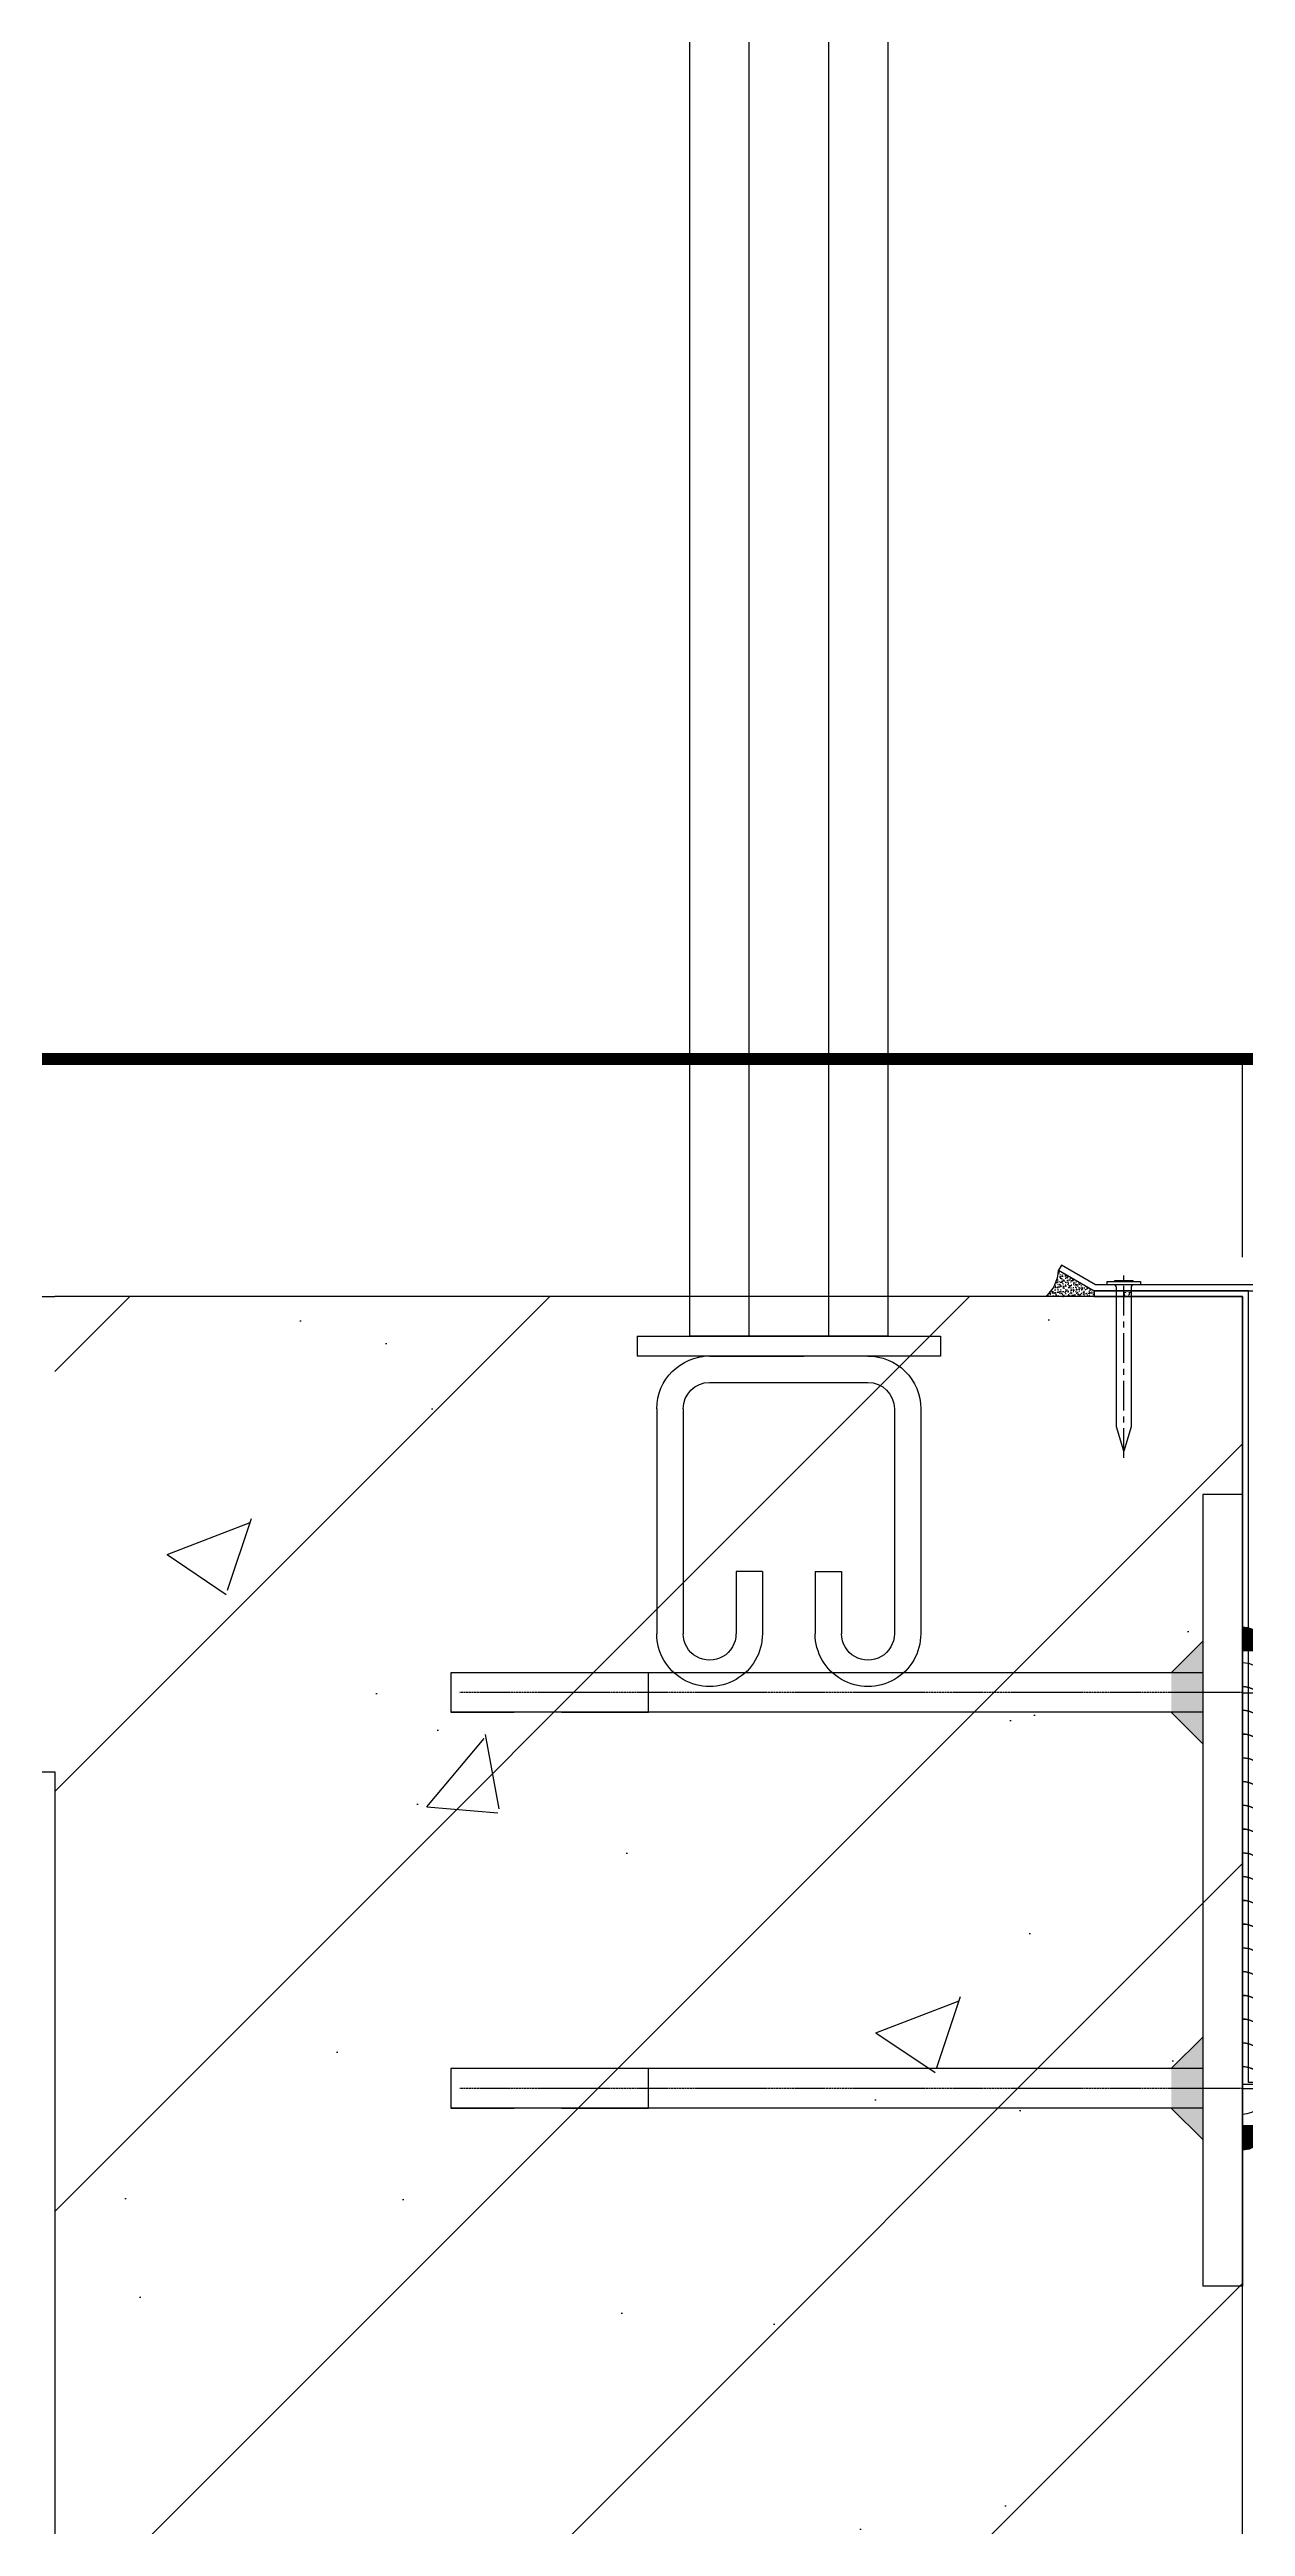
# Model space of a CAD drawing. Extents: x 220580 to 2027826, y -309201 to 71987.
# Drawn here: x 307253 to 307555, y -158150 to -157524 of the extents above; entities that cross this region are included whole.
import ezdxf
from ezdxf.enums import TextEntityAlignment as Align

# ---------------------------------------------------------------- set-up
doc = ezdxf.new("R2010")
doc.units = 0
for name, pattern in [('CENTER', [2, 1.25, -0.25, 0.25, -0.25]), ('DASH', [0.35, 0.25, -0.1]), ('ZN-CENTER', [2, 1.25, -0.25, 0.25, -0.25]), ('ZN-DASH', [0.35, 0.25, -0.1]), ('ZN-DOT', [0.25, 0, -0.25])]:
    doc.linetypes.add(name, pattern=pattern)
for name, color, linetype in [('!ZN1-填充-8', 8, 'Continuous'), ('!ZN3-不锈钢板幕墙-7', 7, 'Continuous'), ('!ZN4-焊缝-8', 8, 'Continuous'), ('!ZN4-辅助材料-1', 1, 'Continuous'), ('!ZN4-配件-11', 11, 'Continuous'), ('!ZN5-钢材投影-40', 40, 'Continuous'), ('!ZN6-层高线-8', 8, 'ZN-DOT'), ('!ZN6-虚线-8', 8, 'ZN-DASH'), ('!ZN6-轴线-1', 1, 'ZN-CENTER'), ('20剖面图$0$20立剖面图及门窗表$0$A-HRAIL', 173, 'Continuous'), ('20剖面图$0$20立剖面图及门窗表$0$立面栏杆', 167, 'Continuous'), ('20剖面图$0$A-SFCE', 30, 'Continuous'), ('20剖面图$0$AS-COLN', 6, 'Continuous'), ('20剖面图$0$PUB_HATCH', 8, 'Continuous'), ('2钢材断面', 2, 'Continuous'), ('40钢材投影', 40, 'Continuous'), ('ALT_CEN-0-30', 1, 'CENTER')]:
    doc.layers.add(name, color=color, linetype=linetype)
doc.styles.add('DHTEXT-1', font='ROMANS.shx', dxfattribs={"width": 0.7, "bigfont": 'CHINESE.shx'})

# ---------------------------------------------------------------- blocks, each defined once
blk = doc.blocks.new('20剖面图$0$20立剖面图及门窗表$0$A$C685418A6')
at = {"layer": '20剖面图$0$20立剖面图及门窗表$0$立面栏杆'}
for p, q in [((0, 88.5), (76.56, 88.5)), ((0, 88.5), (0, 83.5)), ((76.56, 88.5), (76.56, 83.5)), ((76.56, 83.5), (0, 83.5)), ((18.28, 83.5), (42.09, 83.5)), ((18.28, 76.83), (58.28, 76.83)), ((4.95, 70.17), (4.95, 13.33)), ((11.61, 70.17), (11.61, 13.33)), ((64.95, 70.17), (64.95, 13.33)), ((71.61, 70.17), (71.61, 13.33)), ((24.95, 29.05), (24.95, 13.33)), ((31.61, 29.05), (24.95, 29.05)), ((31.61, 29.05), (31.61, 13.33)), ((44.95, 29.05), (44.95, 13.33)), ((44.95, 29.05), (51.61, 29.05)), ((51.61, 29.05), (51.61, 13.33))]:
    blk.add_line(p, q, dxfattribs=at)
at = {"layer": '20剖面图$0$20立剖面图及门窗表$0$立面栏杆', "extrusion": (0, 0, -1)}
for centre, major_axis, start_param, end_param in [((18.28, 70.17), (13.33, 0.19), 3.155544, 4.72634), ((58.28, 70.17), (13.33, 0.05), -1.567074, 0.003723), ((18.28, 70.17), (4.71, 4.71), 3.926991, 5.497787), ((58.28, 70.17), (-4.71, 4.71), 0.785398, 2.356194), ((18.28, 13.33), (9.43, 9.43), 0.785398, 3.926991), ((18.28, 13.33), (-4.71, 4.71), 2.356194, 5.497787), ((58.28, 13.33), (-9.43, 9.43), 2.356194, 5.497787), ((58.28, 13.33), (-4.71, 4.71), 2.356194, 5.497787)]:
    blk.add_ellipse(centre, major_axis=major_axis, ratio=1, start_param=start_param, end_param=end_param, dxfattribs=at)
blk = doc.blocks.new('A$Cec10f56f')
at = {"layer": '!ZN1-填充-8'}
h = blk.add_hatch(color=252, dxfattribs=at)
h.dxf.hatch_style = 1
h.paths.add_polyline_path([(10, 55), (10, 62.94), (18.01, 55)])
h = blk.add_hatch(color=252, dxfattribs=at)
h.dxf.hatch_style = 1
h.paths.add_polyline_path([(18.01, 55), (18.01, 45), (10, 45), (10, 55)])
h = blk.add_hatch(color=252, dxfattribs=at)
h.dxf.hatch_style = 1
h.paths.add_polyline_path([(10, 45), (10, 37.06), (18.01, 45)])
h = blk.add_hatch(color=252, dxfattribs=at)
h.dxf.hatch_style = 1
h.paths.add_polyline_path([(10, -45), (10, -37.06), (18.01, -45)])
h = blk.add_hatch(color=252, dxfattribs=at)
h.dxf.hatch_style = 1
h.paths.add_polyline_path([(18.01, -45), (18.01, -55), (10, -55), (10, -45)])
h = blk.add_hatch(color=252, dxfattribs=at)
h.dxf.hatch_style = 1
h.paths.add_polyline_path([(10, -55), (10, -62.94), (18.01, -55)])
at = {"layer": '2钢材断面'}
for p, q in [((0, 100), (10, 100)), ((0, 100), (0, -100)), ((10, 100), (10, 45)), ((10, 45), (10, -44)), ((10, -44), (10, -100)), ((0, -100), (10, -100))]:
    blk.add_line(p, q, dxfattribs=at)
at = {"layer": '40钢材投影'}
for p, q in [((18.01, 55), (10, 62.94)), ((10, 55), (200, 55)), ((200, 55), (200, 45)), ((10, 45), (200, 45)), ((18.01, 45), (10, 37.06)), ((18.01, -45), (10, -37.06)), ((10, -45), (200, -45)), ((200, -45), (200, -55)), ((10, -55), (200, -55)), ((18.01, -55), (10, -62.94))]:
    blk.add_line(p, q, dxfattribs=at)
for points in [[(172, 45), (150, 45), (150, 55), (200, 55), (200, 45), (184, 45)], [(172, -55), (150, -55), (150, -45), (200, -45), (200, -55), (184, -55)]]:
    blk.add_lwpolyline(points, dxfattribs=at)
at = {"layer": 'ALT_CEN-0-30', "ltscale": 0.3}
for p, q in [((0, 50), (197.81, 50)), ((0, -50), (197.81, -50))]:
    blk.add_line(p, q, dxfattribs=at)
blk = doc.blocks.new('*U1913')
at = {"linetype": 'ZN-DASH', "ltscale": 20}
blk.add_wipeout([(-120.6, -60), (0, -60), (0, 60), (-120.6, 60)], dxfattribs=at).dxf.layer = '!ZN6-虚线-8'
at = {"layer": '!ZN4-焊缝-8', "ltscale": 0.1}
h = blk.add_hatch(color=256, dxfattribs=at)
edge = h.paths.add_edge_path()
edge.add_line((-114.6, 60), (-120.6, 60))
edge.add_line((-120.6, 60), (-120.6, 66))
edge.add_arc((-120.6, 60), 6, 0, 90, ccw=False)
h = blk.add_hatch(color=256, dxfattribs=at)
edge = h.paths.add_edge_path()
edge.add_line((-114.6, -60), (-120.6, -60))
edge.add_line((-120.6, -60), (-120.6, -66))
edge.add_arc((-120.6, -60), 6, 270, 360)
for points in [[(-114.6, 60), (-120.6, 60), (-120.6, 66, -0.414214)], [(-114.6, -60), (-120.6, -60), (-120.6, -66, 0.414214)]]:
    blk.add_lwpolyline(points, format="xyb", close=True, dxfattribs=at)
at = {"layer": '!ZN4-焊缝-8', "color": 8, "ltscale": 20}
blk.add_lwpolyline([(-120.6, -57, 1), (-120.6, -45, -0.267949), (-115.4, -48, 0.57735), (-120.6, -39, -0.267949), (-115.4, -42, 0.57735), (-120.6, -33, -0.267949), (-115.4, -36, 0.57735), (-120.6, -27, -0.267949), (-115.4, -30, 0.57735), (-120.6, -21, -0.267949), (-115.4, -24, 0.57735), (-120.6, -15, -0.267949), (-115.4, -18, 0.57735), (-120.6, -9, -0.267949), (-115.4, -12, 0.57735), (-120.6, -3, -0.267949), (-115.4, -6, 0.57735), (-120.6, 3, -0.267949), (-115.4, 0, 0.57735), (-120.6, 9, -0.267949), (-115.4, 6, 0.57735), (-120.6, 15, -0.267949), (-115.4, 12, 0.57735), (-120.6, 21, -0.267949), (-115.4, 18, 0.57735), (-120.6, 27, -0.267949), (-115.4, 24, 0.57735), (-120.6, 33, -0.267949), (-115.4, 30, 0.57735), (-120.6, 39, -0.267949), (-115.4, 36, 0.57735), (-120.6, 45, -0.267949), (-115.4, 42, 0.57735), (-120.6, 51, -0.267949), (-115.4, 48, 0.57735), (-120.6, 57)], format="xyb", dxfattribs=at)
at = {"layer": '!ZN4-焊缝-8', "ltscale": 0.1}
for points in [[(-57.5, 42.5, -0.57735), (-51.5, 45.96, 0.267949), (-53.5, 42.5, -0.57735), (-47.5, 45.96, 0.267949), (-49.5, 42.5, -0.57735), (-43.5, 45.96, 0.267949), (-45.5, 42.5, -0.57735), (-39.5, 45.96, 0.267949), (-41.5, 42.5, -0.57735), (-35.5, 45.96, 0.267949), (-37.5, 42.5, -0.57735), (-31.5, 45.96, 0.267949), (-33.5, 42.5, -1), (-25.5, 42.5, -1)], [(-57.5, -42.5, 0.57735), (-51.5, -45.96, -0.267949), (-53.5, -42.5, 0.57735), (-47.5, -45.96, -0.267949), (-49.5, -42.5, 0.57735), (-43.5, -45.96, -0.267949), (-45.5, -42.5, 0.57735), (-39.5, -45.96, -0.267949), (-41.5, -42.5, 0.57735), (-35.5, -45.96, -0.267949), (-37.5, -42.5, 0.57735), (-31.5, -45.96, -0.267949), (-33.5, -42.5, 1), (-25.5, -42.5, 1)]]:
    blk.add_lwpolyline(points, format="xyb", dxfattribs=at)
at = {"layer": '!ZN4-配件-11', "linetype": 'ByBlock', "ltscale": 10}
for points in [[(-31, 30.2), (-40, 35.39), (-49, 30.2), (-49, 19.8), (-40, 14.61), (-31, 19.8)], [(-31, -19.8), (-40, -14.61), (-49, -19.8), (-49, -30.2), (-40, -35.39), (-31, -30.2)]]:
    blk.add_lwpolyline(points, close=True, dxfattribs=at)
for centre, radius in [((-40, 25), 12), ((-40, 25), 9), ((-40, 25), 6), ((-40, -25), 12), ((-40, -25), 9), ((-40, -25), 6)]:
    blk.add_circle(centre, radius, dxfattribs=at)
for centre in [(-40, 25), (-40, -25)]:
    blk.add_arc(centre, 5.19, 180, 90, dxfattribs=at)
at = {"layer": '!ZN5-钢材投影-40'}
for p, q in [((-120.6, 49.44), (0, 49.44)), ((-120.6, -49.44), (0, -49.44))]:
    blk.add_line(p, q, dxfattribs=at)
for points in [[(-120.6, -60), (0, -60), (0, 60), (-120.6, 60)], [(-57.5, -42.5), (-20, -42.5), (-20, 42.5), (-60, 42.5), (-60, -42.5)]]:
    blk.add_lwpolyline(points, close=True, dxfattribs=at)
for points in [[(-60, 18.5), (-60, 18.5, -1), (-60, 31.5), (-60, 31.5)], [(-20, 31.5), (-20, 31.5, -1), (-20, 18.5), (-20, 18.5)], [(-60, -18.5), (-60, -18.5, 1), (-60, -31.5), (-60, -31.5)], [(-20, -31.5), (-20, -31.5, 1), (-20, -18.5), (-20, -18.5)]]:
    blk.add_lwpolyline(points, format="xyb", dxfattribs=at)
at = {"layer": '!ZN6-虚线-8', "linetype": 'ZN-DASH', "ltscale": 20}
for p, q in [((-75, 60), (-75, -60)), ((-60, 31.5), (-20, 31.5)), ((-60, 18.5), (-20, 18.5)), ((-20, -18.5), (-60, -18.5)), ((-60, -31.5), (-20, -31.5))]:
    blk.add_line(p, q, dxfattribs=at)
at = {"layer": '!ZN6-轴线-1', "color": 1, "linetype": 'ZN-CENTER', "ltscale": 10}
for p, q in [((-40, 39.27), (-40, 10.73)), ((-54.27, 25), (-25.73, 25)), ((-40, -10.73), (-40, -39.27)), ((-54.27, -25), (-25.73, -25))]:
    blk.add_line(p, q, dxfattribs=at)
blk = doc.blocks.new('*U1916')
at = {"color": 0, "linetype": 'ZN-CENTER', "ltscale": 6}
blk.add_line((43.76, 0), (-2.33, 0), dxfattribs=at)
at = {"linetype": 'ByBlock', "ltscale": 10}
for p, q in [((-1.1, 2.28), (-1.1, -2.28)), ((-0.95, 2.33), (-0.95, -2.33)), ((-0.8, 4.2), (-0.8, -4.2)), ((0, 4.2), (-0.8, 4.2)), ((0, -4.2), (0, 4.2)), ((-0.8, -4.2), (0, -4.2))]:
    blk.add_line(p, q, dxfattribs=at)
blk.add_lwpolyline([(0, -2.52, -0.414214), (0.67, -1.85), (35.87, -1.85), (42, 0), (35.87, 1.85), (0.67, 1.85, -0.414214), (0, 2.52)], format="xyb", dxfattribs=at)
for centre, start, end in [((-1.12, 2.61), 272.99512, 344.36651), ((-1.12, -2.61), 15.63349, 87.00488)]:
    blk.add_arc(centre, 0.329, start, end, dxfattribs=at)
at = {"layer": 'Defpoints', "color": 0, "ltscale": 10, "style": 'DHTEXT-1', "width": 0.7}
blk.add_text('3.7', height=1.125, rotation=90, dxfattribs=at).set_placement((3.09, -0.93), align=Align.CENTER)
blk = doc.blocks.new('20250828132035')
at = {"layer": '!ZN1-填充-8'}
h = blk.add_hatch(dxfattribs=at)
h.set_pattern_fill('AR-SAND', color=256, scale=0.5, style=0)
h.set_pattern_definition([(37.5, (-13689.7039, 7812.62044), (-0.03149668, 0.963411885), [0, -0.76, 0, -0.85, 0, -0.8125]), (7.5, (-13689.7039, 7812.6204), (0.88488835, 1.41107303), [0, -0.41, 0, -0.685, 0, -0.2625]), (327.5, (-13690.3189, 7812.62044), (1.55707093, 0.002829527), [0, -0.25, 0, -0.9, 0, -1.175]), (317.5, (-13690.3189, 7812.6204), (1.5030633, 0.43883778), [0, -0.125, 0, -0.59, 0, -0.675])])
edge = h.paths.add_edge_path()
edge.add_arc((244.04, 7497.2), 9.53, 310.96607, 356.76868)
edge.add_line((253.56, 7496.66), (262.5, 7491.5))
edge.add_line((262.5, 7491.5), (262.5, 7490))
edge.add_line((262.5, 7490), (250.29, 7490))
at = {"layer": '20剖面图$0$PUB_HATCH'}
h = blk.add_hatch(dxfattribs=at)
h.set_pattern_fill('钢筋混凝土', color=256, scale=30, style=0)
h.set_pattern_definition([(45, (1654313.056, -568207.45), (-53.0330086, 53.0330086), []), (50, (1654313.06, -568207.45), (215.178055, -18.82564), [22.5, -247.5]), (355, (1654313.06, -568207.45), (-41.6254, 225.65764), [18, -198]), (100.4514, (1654330.99, -568209.02), (173.552815, 206.831863), [19.122057, -210.342634]), (46.1842, (1654313.06, -568147.45), (320.172315, -49.655704), [33.75, -371.25]), (96.6356, (1654339.74, -568151.6), (280.39881, 292.23536), [28.683086, -315.5139]), (351.1842, (1654313.06, -568147.45), (280.398584, 292.23558), [27, -297]), (21, (1654343.06, -568162.45), (179.072116, -120.785667), [22.5, -247.5]), (326, (1654343.06, -568162.45), (72.9946, 217.545014), [18, -198]), (71.4514, (1654357.98, -568172.52), (252.066789, 96.75915), [19.122057, -210.342634]), (37.5, (1654313.056, -568207.45), (3.6479566, 99.868156), [0, -195.6, 0, -201, 0, -198.75]), (7.5, (1654313.06, -568207.45), (78.920861, 118.3235136), [0, -114.6, 0, -191.1, 0, -75.75]), (327.5, (1654246.156, -568207.45), (160.146731, -6.7664615), [0, -75, 0, -234, 0, -310.5]), (317.5, (1654216.16, -568207.45), (174.955851, 30.031495), [0, -97.5, 0, -155.4, 0, -220.5])])
h.paths.add_polyline_path([(0, 6690), (300, 6690), (300, 7490), (0, 7490)])
at = {"layer": '!ZN3-不锈钢板幕墙-7', "ltscale": 4}
blk.add_lwpolyline([(298.5, 7493), (298.5, 7493), (262.9, 7493), (254.31, 7497.96), (253.56, 7496.66), (262.5, 7491.5), (300, 7491.5), (300, 7491.5), (464.6, 7491.5), (464.6, 7529.81), (459.44, 7538.75), (458.14, 7538), (463.1, 7529.41), (463.1, 7493)], close=True, dxfattribs=at)
at = {"layer": '!ZN4-辅助材料-1', "ltscale": 4}
blk.add_lwpolyline([(262.5, 7490), (250.29, 7490, 0.202556), (253.56, 7496.66), (262.5, 7491.5), (262.5, 7491.5)], format="xyb", close=True, dxfattribs=at)
at = {"color": 4, "linetype": 'ZN-DASH', "ltscale": 30, "const_width": 3}
blk.add_lwpolyline([(455.6, 7536.53), (455.6, 7550), (-1126.31, 7550)], dxfattribs=at)
at = {"layer": '20剖面图$0$20立剖面图及门窗表$0$A-HRAIL'}
for points in [[(160.4, 7480), (160.4, 8450), (210.4, 8450), (210.4, 7480)], [(175.4, 7480), (175.4, 8450), (195.4, 8450), (195.4, 7480)]]:
    blk.add_lwpolyline(points, close=True, dxfattribs=at)
at = {"layer": '20剖面图$0$A-SFCE'}
blk.add_line((300, 7500), (300, 7550), dxfattribs=at)
at = {"layer": '20剖面图$0$AS-COLN'}
for p, q in [((-10550, 7490), (0, 7490)), ((300, 7490), (0, 7490)), ((300, 6690), (300, 7490)), ((-10550, 7370), (0, 7370)), ((0, 7370), (0, 6690))]:
    blk.add_line(p, q, dxfattribs=at)
at = {"layer": '!ZN4-配件-11', "color": 1, "extrusion": (0, 0, -1), "zscale": -1, "rotation": 270}
blk.add_blockref('*U1916', (-270, 7493), dxfattribs=at)
at = {"layer": '20剖面图$0$20立剖面图及门窗表$0$A-HRAIL'}
blk.add_blockref('20剖面图$0$20立剖面图及门窗表$0$A$C685418A6', (147.12, 7391.5), dxfattribs=at)
at = {"layer": '40钢材投影', "color": 2, "ltscale": 500, "xscale": -1, "rotation": 359.9999999933083}
blk.add_blockref('A$Cec10f56f', (300, 7340), dxfattribs=at)
at = {"ltscale": 20}
blk.add_blockref('*U1913', (420.6, 7340.5), dxfattribs=at)
blk.add_lwpolyline([(513, 7291.5), (301.5, 7291.5), (301.5, 7491.5), (262.5, 7491.5), (262.5, 7490), (300, 7490), (300, 7290), (513, 7290)], dxfattribs=at)

msp = doc.modelspace()

# ---------------------------------------------------------------- block references
at = {"ltscale": 30}
msp.add_blockref('20250828132035', (307254.37, -165329.35), dxfattribs=at)

# ---------------------------------------------------------------- next in the draw order: linework, layer by layer
at = {"layer": '!ZN6-层高线-8', "linetype": 'DASH', "ltscale": 400}
msp.add_line((314134.44, -157779.35), (304325.84, -157779.35), dxfattribs=at)

doc.saveas('drawing.dxf')
